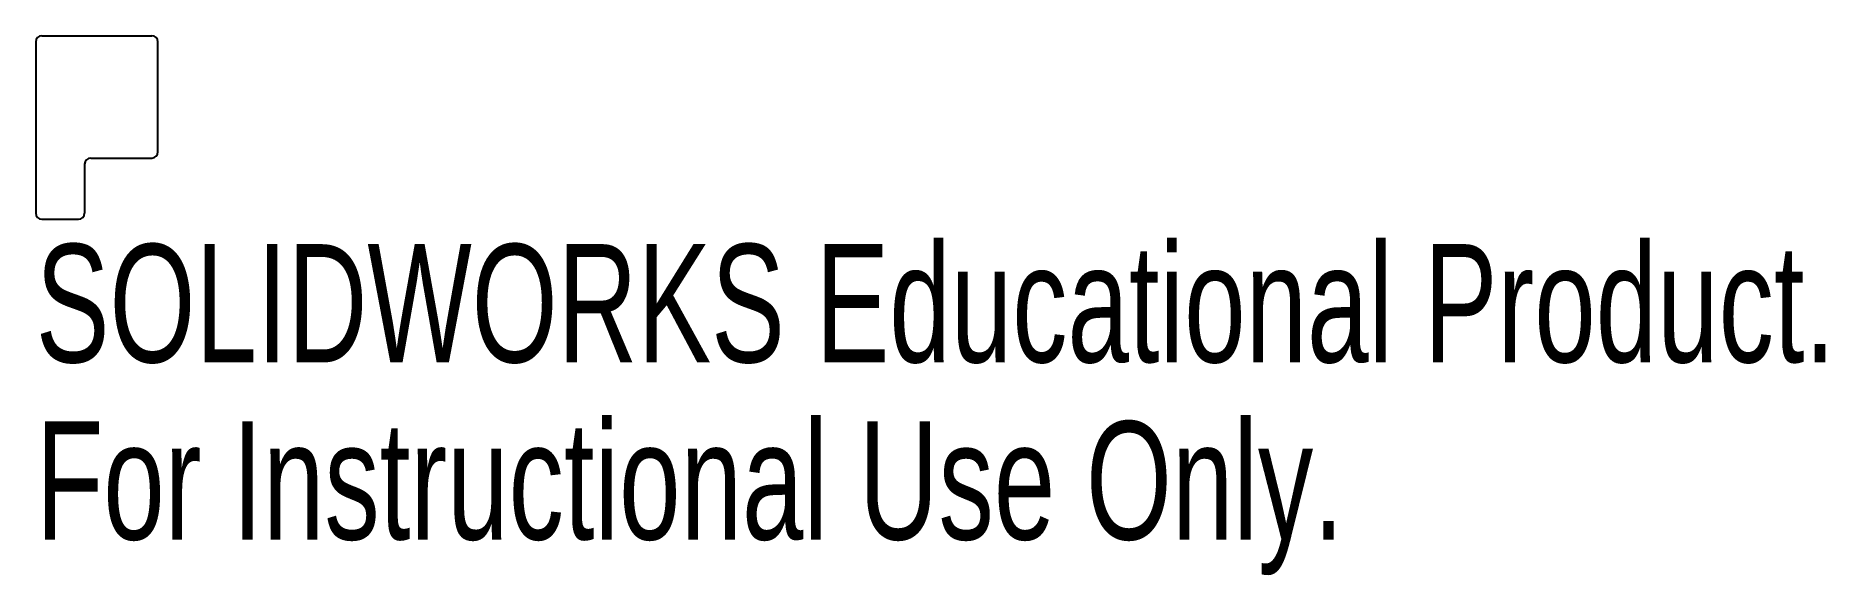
# Model space of a CAD drawing. Header units: millimetres. Extents: x -2.5 to 70.8, y -19.6 to 2.5.
import ezdxf

# ---------------------------------------------------------------- set-up
doc = ezdxf.new("R2010")
doc.units = ezdxf.units.MM
doc.styles.add('SLDTEXTSTYLE0', font='TXT', dxfattribs={"width": 0.7})

msp = doc.modelspace()

# ---------------------------------------------------------------- linework, layer by layer
at = {"color": 7, "linetype": 'Continuous', "lineweight": 25}
for p, q in [((-2.5, 2.25), (-2.5, -4.75)), ((-2.25, 2.5), (2.25, 2.5)), ((2.5, -2.25), (2.5, 2.25)), ((-0.5, -2.75), (-0.5, -4.75)), ((-0.25, -2.5), (2.25, -2.5)), ((-2.25, -5), (-0.75, -5))]:
    msp.add_line(p, q, dxfattribs=at)
for centre, start, end in [((-2.25, 2.25), 90, 180), ((2.25, 2.25), 0, 90), ((-0.25, -2.75), 90, 180), ((2.25, -2.25), 270, 0), ((-2.25, -4.75), 180, 270), ((-0.75, -4.75), 270, 0)]:
    msp.add_arc(centre, 0.25, start, end, dxfattribs=at)

# ---------------------------------------------------------------- texts
at = {"color": 7, "linetype": 'Continuous', "char_height": 4.83362, "attachment_point": 1, "style": 'SLDTEXTSTYLE0'}
for s, insert in [('SOLIDWORKS Educational Product.', (-2.5, -6.02)), ('For Instructional Use Only.', (-2.5, -13.27))]:
    msp.add_mtext(s, dxfattribs=dict(at, insert=insert))

doc.saveas('drawing.dxf')
